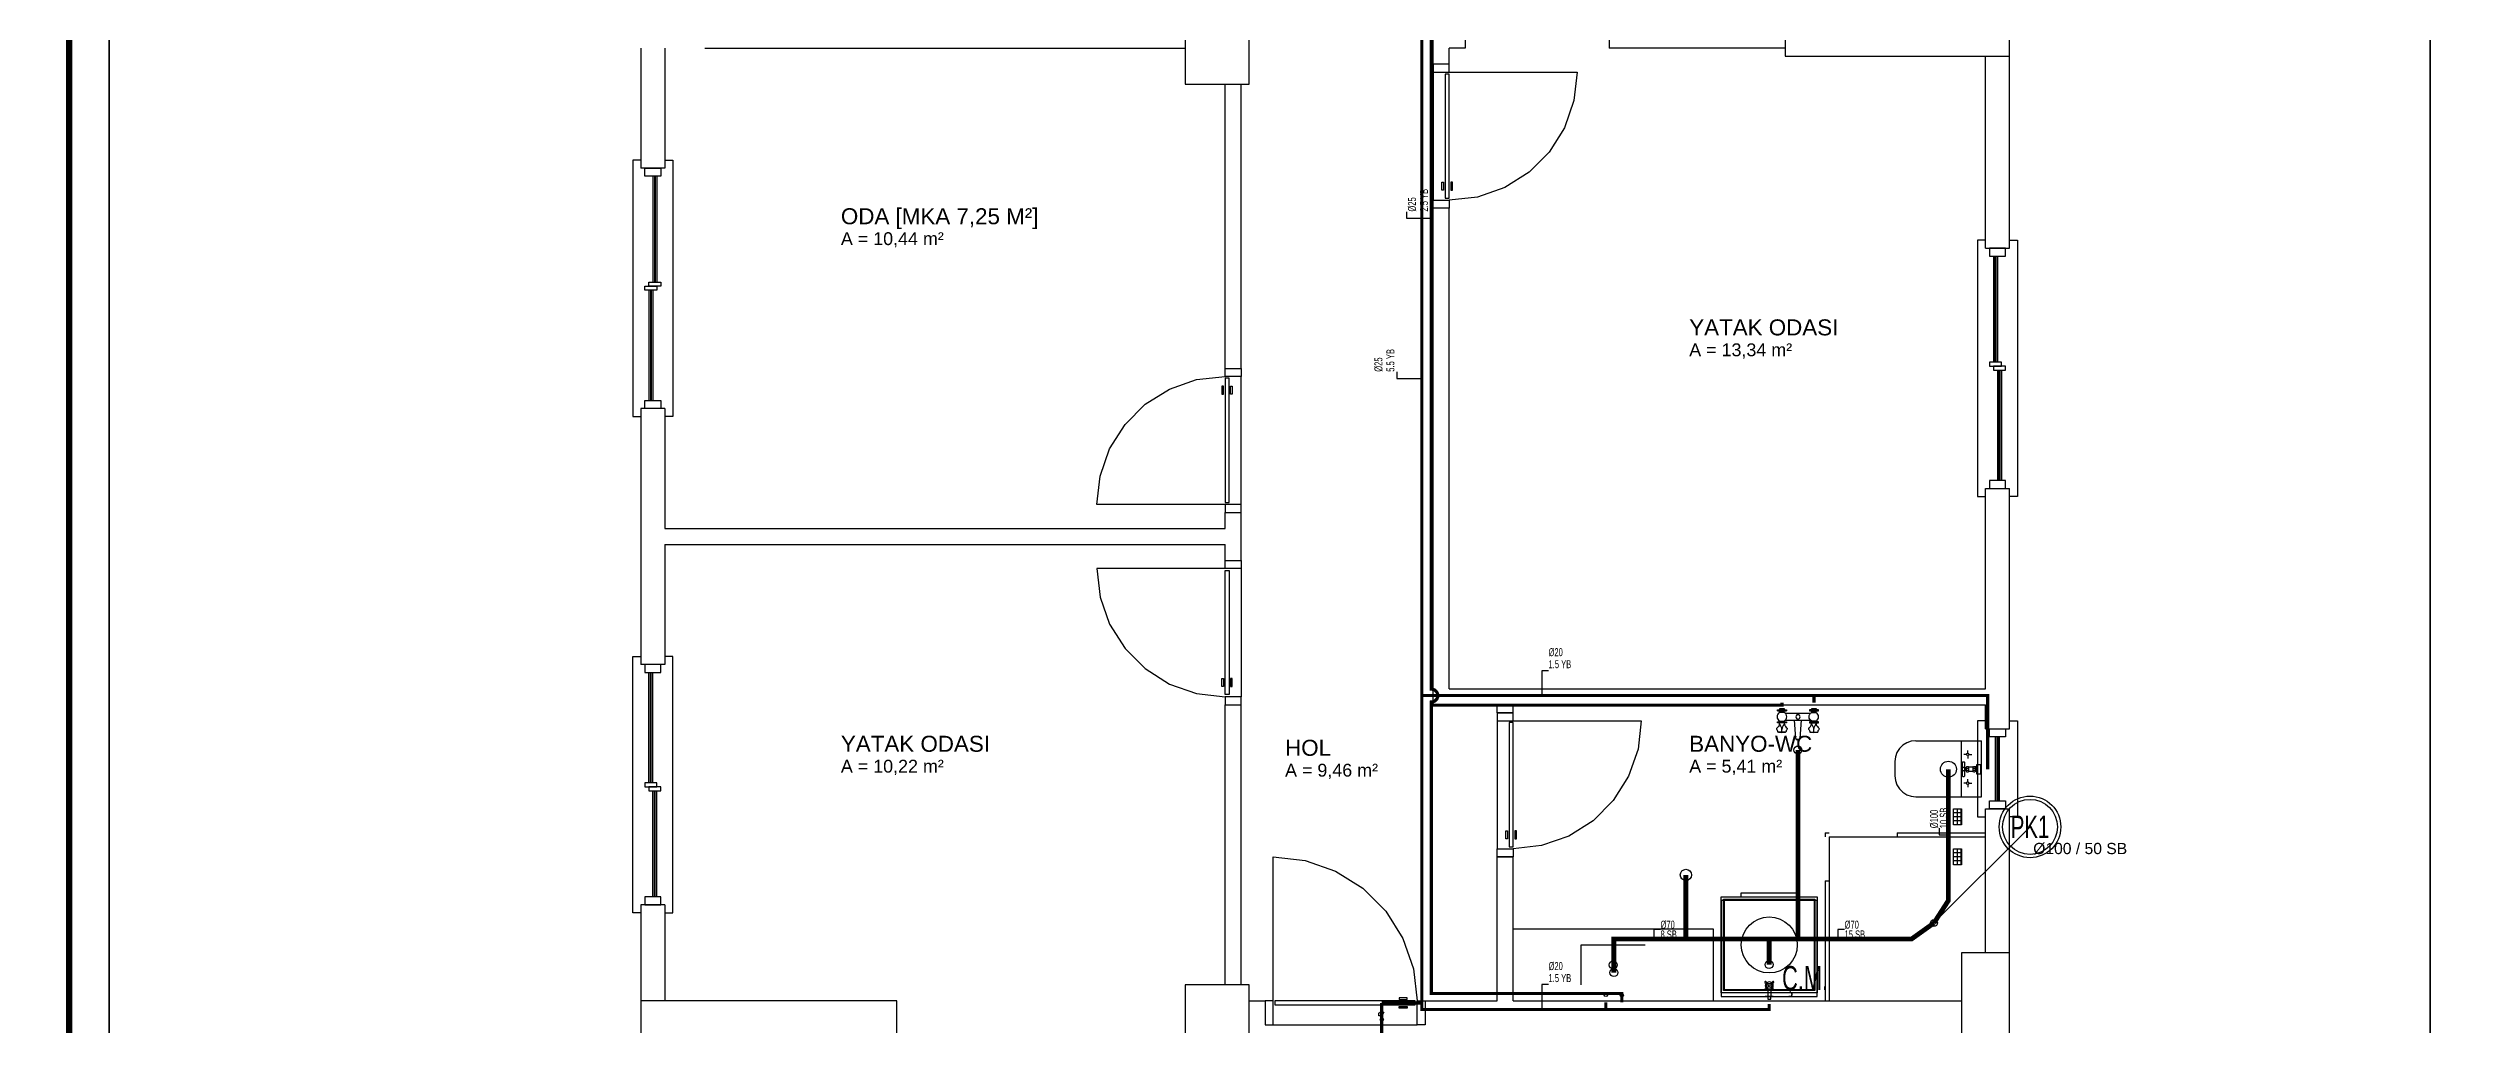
# Model space of a CAD drawing. Header units: centimetres. Extents: x -3952 to 14132, y 6348 to 11752.
# Drawn here: x 4487 to 5987, y 10096 to 10706 of the extents above; entities that cross this region are included whole.
import ezdxf
from ezdxf.enums import TextEntityAlignment as Align

# ---------------------------------------------------------------- set-up
doc = ezdxf.new("R2010")
doc.units = ezdxf.units.CM
for name, pattern in [('BASMA HATTI', [31, 25, -6]), ('DASHED', [18, 12, -6]), ('PIS', [38, 30, -8])]:
    doc.linetypes.add(name, pattern=pattern)
for name, color, linetype in [('MD-YUK-BIRIMI', 7, 'Continuous'), ('MIMARI', 8, 'Continuous'), ('MIMARI-KOLON', 8, 'Continuous'), ('MIMARI-TEFRIS', 9, 'Continuous'), ('MIMARI-YAZI', 8, 'Continuous'), ('MTY-PAFTA', 7, 'Continuous'), ('MTY-PIS-SU-BORUSU', 6, 'PIS'), ('MTY-PISSU-CAP', 211, 'Continuous'), ('MTY-PISSU-KOLON', 211, 'DASHED'), ('MTY-PISSU-KOLONNO', 211, 'Continuous'), ('MTY-SICAKSU-BORU', 1, 'BASMA HATTI'), ('MTY-SOGUKSU-BORU', 5, 'Continuous'), ('MTY-TEFRIS', 15, 'Continuous'), ('MTY-TEMIZSU-CAP', 101, 'Continuous'), ('MTY-VANA', 1, 'Continuous'), ('MTY-YUK-BIRIMI', 7, 'Continuous')]:
    doc.layers.add(name, color=color, linetype=linetype)
doc.layers.add('ROTAS-PAFTA-SINIRI', color=8, linetype='Continuous', plot=False)
doc.styles.add('ANOTATIVO', font='arial.ttf')
doc.styles.add('MTY_CAP', font='wturkce.SHX', dxfattribs={"width": 0.65, "height": 20})
doc.styles.add('MTYCAPLT', font='arial.ttf', dxfattribs={"width": 0.65, "height": 1})
doc.styles.add('ROTAS', font='arial.ttf')

# ---------------------------------------------------------------- blocks, each defined once
blk = doc.blocks.new('ROTAS_PAFTA')
blk.add_lwpolyline([(0, 0), (1, 0), (1, 1), (0, 1)], close=True)
blk = doc.blocks.new('LAVABO1')
at = {"layer": 'MTY-TEFRIS', "color": 6}
blk.add_circle((0, 15), 2.5, dxfattribs=at)
at = {"layer": 'MTY-TEFRIS', "color": 3, "ltscale": 10}
blk.add_circle((-5, 1), 1, dxfattribs=at)
at = {"layer": 'MTY-TEFRIS', "color": 1, "ltscale": 10}
blk.add_circle((5, 1), 1, dxfattribs=at)
at = {"layer": 'MD-YUK-BIRIMI', "color": 6, "style": 'MTYCAPLT', "width": 0.65}
for tag, p in [('PSCP_001', (-1.3, 17)), ('PS_001', (-0.6, 14.5))]:
    blk.add_attdef(tag, p, '', height=1, dxfattribs=at)
at = {"layer": 'MD-YUK-BIRIMI', "color": 3, "style": 'MTYCAPLT', "width": 0.65}
for tag, p in [('SOCP_001', (-6.3, -0.5)), ('SO_001', (-5.7, 0.5))]:
    blk.add_attdef(tag, p, '', height=1, dxfattribs=at)
at = {"layer": 'MD-YUK-BIRIMI', "color": 1, "style": 'MTYCAPLT', "width": 0.65}
for tag, p in [('SCCP_001', (3.7, -0.5)), ('SC_001', (4.4, 0.5))]:
    blk.add_attdef(tag, p, '', height=1, dxfattribs=at)
blk = doc.blocks.new('CAMASIR MAKINASI1')
at = {"layer": 'MTY-TEFRIS'}
for p, q in [((-0.9, 0), (-0.9, -1.5)), ((-0.9, -1.5), (1.1, -1.5)), ((1.1, -1.5), (1.1, 0))]:
    blk.add_line(p, q, dxfattribs=at)
for points in [[(-30, 0), (30, 0), (30, 60), (-30, 60)], [(2.5, 0.4), (2.5, 0), (-2.5, 0), (-2.5, 0.4)]]:
    blk.add_lwpolyline(points, close=True, dxfattribs=at)
for points in [[(-1.8, 8.2, 0.414214), (-1.4, 8.2), (-1.3, 8.2, 0.414214), (-1.3, 8.7), (-2.1, 9.4, 0.414214), (-2.5, 9.4), (-2.6, 9.3, 0.414214), (-2.6, 8.9)], [(-1.8, 5.3, -0.414214), (-1.4, 5.3), (-1.3, 5.2, -0.414214), (-1.3, 4.8), (-2.1, 4, -0.414214), (-2.5, 4), (-2.6, 4.1, -0.414214), (-2.6, 4.6)], [(1.5, 8.7, 0.414214), (1.5, 8.2), (1.6, 8.2, 0.414214), (2, 8.2), (2.8, 8.9, 0.414214), (2.8, 9.3), (2.7, 9.4, 0.414214), (2.3, 9.4)], [(1.5, 4.8, -0.414214), (1.5, 5.2), (1.6, 5.3, -0.414214), (2, 5.3), (2.8, 4.6, -0.414214), (2.8, 4.1), (2.7, 4, -0.414214), (2.3, 4)]]:
    blk.add_lwpolyline(points, format="xyb", close=True, dxfattribs=at)
for points in [[(-1.5, 8.1), (-1.1, 7.7)], [(-1.5, 5.3), (-1.1, 5.7)], [(-1.3, 8.3), (-0.9, 7.9)], [(-1.3, 5.2), (-0.9, 5.6)], [(-0.9, 4.4), (-0.9, 0.4)], [(1.5, 8.3), (1.1, 7.9)], [(1.5, 5.2), (1.1, 5.6)], [(1.1, 4.4), (1.1, 0.4)], [(1.6, 8.1), (1.3, 7.7)], [(1.6, 5.3), (1.3, 5.7)]]:
    blk.add_lwpolyline(points, dxfattribs=at)
at = {"layer": 'MTY-TEFRIS', "color": 6}
blk.add_circle((0, 20), 2.5, dxfattribs=at)
at = {"layer": 'MTY-TEFRIS'}
for radius in [1.54, 0.581]:
    blk.add_circle((0.1, 6.7), radius, dxfattribs=at)
for start, end in [(143.134, 216.8657), (53.1342, 126.866), (233.1342, 306.8659), (323.1339, 36.8659)]:
    blk.add_arc((0.1, 6.7), 2.51, start, end, dxfattribs=at)
at = {"layer": 'MD-YUK-BIRIMI', "color": 6, "style": 'MTYCAPLT', "width": 0.65}
for tag, p in [('PSCP_001', (-1.3, 22)), ('PS_001', (-0.6, 19.5))]:
    blk.add_attdef(tag, p, '', height=1, dxfattribs=at)
at = {"layer": 'MD-YUK-BIRIMI', "color": 3, "style": 'MTYCAPLT', "width": 0.65}
for tag, p in [('SO_001', (-0.7, -0.5)), ('SOCP_001', (-1.2, -2))]:
    blk.add_attdef(tag, p, '', height=1, dxfattribs=at)
at = {"layer": 'MTY-TEFRIS', "color": 15, "style": 'MTYCAPLT', "width": 0.65}
blk.add_text('Ç.M.', height=15, dxfattribs=at).set_placement((8.1, 11.6), align=Align.MIDDLE_LEFT)
blk = doc.blocks.new('KLOZET1')
at = {"layer": 'MTY-TEFRIS', "color": 15}
blk.add_lwpolyline([(-3.9, 11.4, 0.414214), (-4.5, 10.8), (-4.5, 10.3, 0.414214), (-3.9, 9.7), (3.9, 9.7, 0.414214), (4.5, 10.3), (4.5, 10.8, 0.414214), (3.9, 11.4)], format="xyb", close=True, dxfattribs=at)
for points in [[(3, 0), (-3, 0), (-3, 2.3), (3, 2.3)], [(-0.8, 11.5), (0.8, 11.5), (0.8, 12), (-0.8, 12)], [(-0.8, 8.9), (0.8, 8.9), (0.8, 9.7), (-0.8, 9.7)]]:
    blk.add_lwpolyline(points, close=True, dxfattribs=at)
for points in [[(-1.6, 8.6), (-1.6, 7.5)], [(-1.6, 4.4), (-1.6, 3.4)], [(-1.3, 3.2), (-1.3, 2.3), (1.4, 2.3), (1.4, 3.2)], [(-1.2, 7.2), (-1.2, 4.8)], [(1.1, 8.9), (-1.1, 8.9)], [(-1.1, 7.3), (1.1, 7.3)], [(1.1, 4.7), (-1.1, 4.7)], [(-1.1, 3.1), (1.1, 3.1)], [(-0.5, 8.6), (-0.5, 7.5)], [(-0.5, 4.4), (-0.5, 3.4)], [(0.6, 8.6), (0.6, 7.5)], [(0.6, 4.4), (0.6, 3.4)], [(1.3, 4.8), (1.3, 5.2), (1.3, 7.2)], [(1.7, 8.6), (1.7, 7.5)], [(1.7, 4.4), (1.7, 3.4)]]:
    blk.add_lwpolyline(points, dxfattribs=at)
at = {"layer": 'MTY-TEFRIS', "color": 15, "elevation": 0}
for points in [[(-1, 10.3), (-1, 10.8, -0.414214), (-0.4, 11.4)], [(1, 10.3), (1, 10.8, 0.414214), (0.4, 11.4)]]:
    blk.add_lwpolyline(points, format="xyb", dxfattribs=at)
at = {"layer": 'MTY-TEFRIS', "color": 6}
blk.add_circle((0, 20), 5, dxfattribs=at)
at = {"layer": 'MTY-TEFRIS', "color": 15}
for centre, radius, start, end in [((-1.1, 8.1), 0.734, 41.7592, 138.241), ((-1.1, 8), 0.734, 221.7593, 318.2408), ((-1.1, 4), 0.734, 41.7592, 138.241), ((-1.1, 3.8), 0.734, 221.7593, 318.2408), ((-0.4, 10.3, 0), 0.641, 179.9998, 270.0001), ((0, 8.1), 0.734, 41.7592, 138.241), ((0, 8), 0.734, 221.7593, 318.2408), ((0, 4), 0.734, 41.7592, 138.241), ((0, 3.8), 0.734, 221.7593, 318.2408), ((0.4, 10.3, 0), 0.641, 270.0001, 0), ((1.1, 8.1), 0.734, 41.7592, 138.241), ((1.1, 8), 0.734, 221.7593, 318.2408), ((1.1, 4), 0.734, 41.7592, 138.241), ((1.1, 3.8), 0.734, 221.7593, 318.2408)]:
    blk.add_arc(centre, radius, start, end, dxfattribs=at)
at = {"layer": 'MD-YUK-BIRIMI', "color": 6, "style": 'MTYCAPLT', "width": 0.65}
for tag, p in [('PSCP_001', (-1.3, 24.5)), ('PS_001', (-0.6, 19.5))]:
    blk.add_attdef(tag, p, '', height=1, dxfattribs=at)
at = {"layer": 'MD-YUK-BIRIMI', "color": 3, "style": 'MTYCAPLT', "width": 0.65}
for tag, p in [('SOCP_001', (-1.3, 1.8)), ('SO_001', (-0.7, -0.5))]:
    blk.add_attdef(tag, p, '', height=1, dxfattribs=at)
blk = doc.blocks.new('DUS TEKNESI1')
at = {"layer": 'MTY-TEFRIS'}
for points in [[(0, 18.4), (-0.6, 18.4, 0.391322), (-1.3, 17.8), (-2.2, 6.3)], [(0, 18.4), (0.6, 18.4, -0.391322), (1.3, 17.8), (2.2, 6.3)], [(-10, 13.9), (-10, 12.2, -0.146062), (-11.3, 8.9, 0.113221), (-13.3, 11.5, -0.416893), (-13.3, 12)], [(-6.7, 12, -0.17585), (-7.5, 13.9), (-12.5, 13.9, -0.17585), (-13.3, 12)], [(-12.8, 0.5), (-12.8, 0), (-10, 0), (-7.2, 0), (-7.2, 0.5, 0.153746), (-12.8, 0.5), (-10, 0.5), (-7.2, 0.5)], [(-8.6, 6.9, -0.601952), (-8.6, 1.6), (-8.6, 0.8)], [(6.7, 12, 0.17585), (7.5, 13.9), (12.5, 13.9, 0.17585), (13.3, 12)], [(8.6, 6.9, 0.601952), (8.6, 1.6), (11.4, 1.6, 0.601952), (11.4, 6.9)], [(12.8, 0.5), (12.8, 0), (10, 0), (7.2, 0), (7.2, 0.5, -0.153746), (12.8, 0.5), (10, 0.5), (7.2, 0.5)], [(10, 13.9), (10, 12.2, 0.146062), (11.3, 8.9, -0.113221), (13.3, 11.5)]]:
    blk.add_lwpolyline(points, format="xyb", dxfattribs=at)
for points in [[(-12.8, 7.5), (-10, 7.5), (-7.2, 7.5), (-7.2, 8), (-10, 8), (-12.8, 8)], [(-8.6, 0), (-8.6, -1), (-11.4, -1), (-11.4, 0)], [(12.8, 7.5), (10, 7.5), (7.2, 7.5), (7.2, 8), (10, 8), (12.8, 8)], [(11.4, 0), (11.4, -1), (8.6, -1), (8.6, 0)]]:
    blk.add_lwpolyline(points, close=True, dxfattribs=at)
for points in [[(-11.6, 9.5), (-11.6, 8)], [(-11.4, 7.5), (-11.4, 6.9), (-8.6, 6.9)], [(-8.6, 1.6), (-11.4, 1.6), (-11.4, 0.8)], [(-8.6, 7.5), (-8.6, 6.9)], [(-8.4, 9.5), (-8.4, 8)], [(7.8, 6.3), (-7.8, 6.3)], [(-7.8, 2.3), (7.8, 2.3)], [(8.4, 9.5), (8.4, 8)], [(11.4, 7.5), (11.4, 6.9), (8.6, 6.9)], [(8.6, 7.5), (8.6, 6.9)], [(8.6, 1.6), (8.6, 0.8)], [(11.4, 1.6), (11.4, 0.8)], [(11.6, 9.5), (11.6, 8)]]:
    blk.add_lwpolyline(points, dxfattribs=at)
at = {"layer": 'MTY-TEFRIS', "color": 6}
blk.add_circle((0, 25), 2.5, dxfattribs=at)
at = {"layer": 'MTY-TEFRIS'}
for centre, radius, start, end in [((0, 17.2), 1.6, 330.6975, 209.3026), ((-10, 4.3), 2.96, 117.9084, 242.0919), ((-10, 2.2), 11.8, 79.4131, 100.5868), ((-3.8, 12.8), 6.25, 185.208, 218.4476), ((-2, 5.9), 7.27, 130.2551, 156.0938), ((-6.9, 11.7), 0.344, 310.5655, 41.0891), ((0, 4.3), 1.37, 90.0002, 270.0001), ((0, 4.3), 1.37, 270.0001, 90.0002), ((6.9, 11.7), 0.344, 138.9108, 229.4346), ((2, 5.9), 7.27, 23.9063, 49.7447), ((10, 2.2), 11.8, 79.4131, 100.5868), ((3.8, 12.8), 6.25, 321.5525, 354.7921), ((13.1, 11.7), 0.344, 310.5655, 41.0891)]:
    blk.add_arc(centre, radius, start, end, dxfattribs=at)
at = {"layer": 'MD-YUK-BIRIMI', "color": 6, "style": 'MTYCAPLT', "width": 0.65}
for tag, p in [('PSCP_001', (-1.3, 27)), ('PS_001', (-0.6, 24.5))]:
    blk.add_attdef(tag, p, '', height=1, dxfattribs=at)
at = {"layer": 'MD-YUK-BIRIMI', "color": 3, "style": 'MTYCAPLT', "width": 0.65}
for tag, p in [('SO_001', (-10.7, -0.5)), ('SOCP_001', (-11.3, -1.5))]:
    blk.add_attdef(tag, p, '', height=1, dxfattribs=at)
at = {"layer": 'MD-YUK-BIRIMI', "color": 1, "style": 'MTYCAPLT', "width": 0.65}
for tag, p in [('SC_001', (9.4, -0.5)), ('SCCP_001', (8.7, -1.5))]:
    blk.add_attdef(tag, p, '', height=1, dxfattribs=at)
blk = doc.blocks.new('YER SUZGECI DN501')
at = {"layer": 'MTY-TEFRIS', "color": 6}
blk.add_circle((0, 0), 3.5, dxfattribs=at)
at = {"layer": 'MD-YUK-BIRIMI', "color": 6, "style": 'MTYCAPLT', "width": 0.65}
for tag, p in [('PSCP_001', (-1.3, 0.7)), ('PS_001', (-0.6, -0.5))]:
    blk.add_attdef(tag, p, '', height=1, dxfattribs=at)
blk = doc.blocks.new('MTY-PIS SU CAP SB')
at = {"layer": 'MTY-PISSU-CAP'}
for p, q in [((0.83, 1.17), (0, 1.17)), ((0, 1.17), (0, 0))]:
    blk.add_line(p, q, dxfattribs=at)
at = {"layer": 'MTY-PISSU-CAP', "style": 'MTY_CAP', "width": 0.65}
blk.add_attdef('PSCP_001', (0.83, 1.29), '', height=1, dxfattribs=at)
at = {"layer": 'MTY-YUK-BIRIMI', "color": 211, "style": 'MTY_CAP', "width": 0.65}
blk.add_attdef('PS_001', (0.83, 0.07), '', height=1, dxfattribs=at)
blk = doc.blocks.new('MTY-PIS SU KOLON')
at = {"layer": 'MTY-PISSU-KOLON', "linetype": 'Continuous', "lineweight": -3}
blk.add_hatch(color=256, dxfattribs=at).paths.add_polyline_path([(-2.7, -0.1, 0.848135), (0, -0.1, -0.848135), (2.7, -0.1, 0.414214), (0, 2.6, 0.414214)])
blk.add_circle((0, 0), 3.5, dxfattribs=at)
blk = doc.blocks.new('MTY-KOLON NO PIS SU')
at = {"color": 6, "linetype": 'Continuous', "ltscale": 100}
blk.add_circle((0, 0), 27.5, dxfattribs=at)
at = {"color": 7, "linetype": 'Continuous', "ltscale": 100}
blk.add_circle((0, 0), 24.5, dxfattribs=at)
at = {"style": 'ANOTATIVO', "width": 0.65}
blk.add_attdef('K', text='', height=20, dxfattribs=at).set_placement((0, 0), align=Align.MIDDLE_CENTER)
blk = doc.blocks.new('MTY-KURESEL VANA')
at = {"layer": 'MTY-VANA'}
for p, q in [((0, 0), (0, 8)), ((0, 8), (8, 8))]:
    blk.add_line(p, q, dxfattribs=at)
blk.add_lwpolyline([(-10, 5), (-10, -5), (10, 5), (10, -5), (-10, 5)], dxfattribs=at)
at = {"layer": 'MTY-VANA', "style": 'MTYCAPLT', "width": 0.65}
blk.add_attdef('CAP', text='', height=10, dxfattribs=at).set_placement((-1.1, 0), align=Align.CENTER)
blk = doc.blocks.new('MTY-TEMIZ SU CAP MB')
at = {"layer": 'MTY-TEMIZSU-CAP'}
for p, q in [((0.83, 3.1), (0, 3.1)), ((0, 3.1), (0, 0))]:
    blk.add_line(p, q, dxfattribs=at)
at = {"layer": 'MTY-TEMIZSU-CAP', "style": 'MTY_CAP', "width": 0.65}
for tag, p in [('SOCP_001', (0.83, 4.92)), ('SCCP_001', (0.83, 1.92))]:
    blk.add_attdef(tag, p, '', height=1, dxfattribs=at)
at = {"layer": 'MTY-YUK-BIRIMI', "color": 101, "style": 'MTY_CAP', "width": 0.65}
for tag, p in [('SO_001', (0.83, 3.42)), ('SC_001', (0.83, 0.42))]:
    blk.add_attdef(tag, p, '', height=1, dxfattribs=at)

msp = doc.modelspace()

# ---------------------------------------------------------------- linework, layer by layer
at = {"layer": 'MIMARI'}
for p, q in [((5352.1, 10696.3), (5352.1, 10841.3)), ((5372.1, 10716.3), (5372.1, 10706.3)), ((5462.1, 10716.3), (5462.1, 10706.3)), ((4857.1, 10706.3), (4857.1, 10631.3)), ((4872.1, 10706.3), (4872.1, 10631.3)), ((4897.1, 10706.3), (5197.1, 10706.3)), ((5362.1, 10696.3), (5352.1, 10696.3)), ((5362.1, 10696.3), (5362.1, 10706.3)), ((5362.1, 10696.3), (5362.1, 10706.3)), ((5372.1, 10706.3), (5362.1, 10706.3)), ((5572.1, 10706.3), (5462.1, 10706.3)), ((5697.1, 10581.3), (5697.1, 10701.3)), ((5712.1, 10581.3), (5712.1, 10701.3)), ((5222.1, 10506.3), (5222.1, 10683.8)), ((5232.1, 10506.3), (5232.1, 10683.8)), ((5352.1, 10691.3), (5352.1, 10611.3)), ((5362.1, 10691.3), (5442.1, 10691.3)), ((4872.1, 10631.3), (4857.1, 10631.3)), ((4864.6, 10626.3), (4864.6, 10560.1)), ((4865.6, 10626.3), (4865.6, 10560.1)), ((4866.1, 10626.3), (4866.1, 10560.1)), ((4867.1, 10626.3), (4867.1, 10560.1)), ((5352.1, 10296.3), (5352.1, 10606.3)), ((5362.1, 10606.3), (5352.1, 10606.3)), ((5362.1, 10306.3), (5362.1, 10606.3)), ((5697.1, 10581.3), (5712.1, 10581.3)), ((5702.1, 10576.3), (5702.1, 10510.1)), ((5703.1, 10576.3), (5703.1, 10510.1)), ((5703.6, 10576.3), (5703.6, 10510.1)), ((5704.6, 10576.3), (5704.6, 10510.1)), ((4862.1, 10555.1), (4862.1, 10486.3)), ((4863.1, 10555.1), (4863.1, 10486.3)), ((4863.6, 10555.1), (4863.6, 10486.3)), ((4864.6, 10555.1), (4864.6, 10486.3)), ((5222.1, 10506.3), (5232.1, 10506.3)), ((5232.1, 10421.3), (5232.1, 10501.3)), ((5704.6, 10505.1), (5704.6, 10436.3)), ((5705.6, 10505.1), (5705.6, 10436.3)), ((5706.1, 10505.1), (5706.1, 10436.3)), ((5707.1, 10505.1), (5707.1, 10436.3)), ((4872.1, 10481.3), (4857.1, 10481.3)), ((4857.1, 10481.3), (4857.1, 10321.3)), ((4872.1, 10481.3), (4872.1, 10406.3)), ((5697.1, 10306.3), (5697.1, 10431.3)), ((5697.1, 10431.3), (5712.1, 10431.3)), ((5712.1, 10281.3), (5712.1, 10431.3)), ((5222.1, 10421.3), (5142.1, 10421.3)), ((5222.1, 10406.3), (5222.1, 10416.3)), ((5222.1, 10416.3), (5232.1, 10416.3)), ((5232.1, 10386.3), (5232.1, 10416.3)), ((4872.1, 10406.3), (5222.1, 10406.3)), ((4872.1, 10396.3), (5222.1, 10396.3)), ((4872.1, 10396.3), (4872.1, 10321.3)), ((5222.1, 10386.3), (5222.1, 10396.3)), ((5222.1, 10381.3), (5142.1, 10381.3)), ((5222.1, 10386.3), (5232.1, 10386.3)), ((5232.1, 10381.3), (5232.1, 10301.3)), ((4872.1, 10321.3), (4857.1, 10321.3)), ((4862.1, 10247.6), (4862.1, 10316.3)), ((4863.1, 10247.6), (4863.1, 10316.3)), ((4863.6, 10247.6), (4863.6, 10316.3)), ((4864.6, 10247.6), (4864.6, 10316.3)), ((5362.1, 10306.3), (5697.1, 10306.3)), ((5222.1, 10121.3), (5222.1, 10296.3)), ((5222.1, 10296.3), (5232.1, 10296.3)), ((5232.1, 10121.3), (5232.1, 10296.3)), ((5352.1, 10296.3), (5392.1, 10296.3)), ((5392.1, 10291.3), (5392.1, 10296.3)), ((5392.1, 10291.3), (5402.1, 10291.3)), ((5402.1, 10296.3), (5697.1, 10296.3)), ((5402.1, 10291.3), (5402.1, 10296.3)), ((5697.1, 10281.3), (5697.1, 10296.3)), ((5392.1, 10286.3), (5392.1, 10206.3)), ((5402.1, 10286.3), (5482.1, 10286.3)), ((5697.1, 10281.3), (5712.1, 10281.3)), ((5703.3, 10276.3), (5703.3, 10236.3)), ((5704.3, 10276.3), (5704.3, 10236.3)), ((5704.8, 10276.3), (5704.8, 10236.3)), ((5705.8, 10276.3), (5705.8, 10236.3)), ((4864.6, 10176.3), (4864.6, 10242.6)), ((4865.6, 10176.3), (4865.6, 10242.6)), ((4866.1, 10176.3), (4866.1, 10242.6)), ((4867.1, 10176.3), (4867.1, 10242.6)), ((5697.1, 10141.3), (5697.1, 10231.3)), ((5697.1, 10231.3), (5712.1, 10231.3)), ((5712.1, 10141.3), (5712.1, 10231.3)), ((5252.1, 10111.3), (5252.1, 10201.3)), ((5392.1, 10111.3), (5392.1, 10201.3)), ((5392.1, 10201.3), (5402.1, 10201.3)), ((5402.1, 10111.3), (5402.1, 10201.3)), ((4872.1, 10171.3), (4857.1, 10171.3)), ((4857.1, 10171.3), (4857.1, 10111.3)), ((4872.1, 10171.3), (4872.1, 10111.3)), ((5237.1, 10111.3), (5247.1, 10111.3)), ((5247.1, 10111.3), (5247.1, 10096.3)), ((5347.1, 10111.3), (5347.1, 10096.3)), ((5347.1, 10111.3), (5392.1, 10111.3)), ((5402.1, 10111.3), (5682.1, 10111.3)), ((5252.1, 10096.3), (5342.1, 10096.3))]:
    msp.add_line(p, q, dxfattribs=at)
for points in [[(5362.1, 10696.3), (5352.1, 10696.3), (5352.1, 10691.3), (5362.1, 10691.3), (5362.1, 10696.3)], [(5359.6, 10690.1), (5359.6, 10612.6), (5362.1, 10612.6), (5362.1, 10690.1), (5359.6, 10690.1)], [(5442.1, 10691.3), (5440.1, 10673.5), (5434.2, 10656.6), (5424.6, 10641.4), (5412, 10628.8), (5396.8, 10619.2), (5379.9, 10613.3), (5362.1, 10611.3)], [(4857.1, 10636.3), (4852.1, 10636.3), (4852.1, 10476.3), (4857.1, 10476.3)], [(4872.1, 10636.3), (4877.1, 10636.3), (4877.1, 10476.3), (4872.1, 10476.3)], [(4859.6, 10631.3), (4869.6, 10631.3), (4869.6, 10626.3), (4859.6, 10626.3), (4859.6, 10631.3)], [(5357.6, 10622.6), (5358.6, 10622.6), (5358.6, 10617.6), (5357.6, 10617.6), (5357.6, 10622.6)], [(5364.1, 10622.6), (5363.1, 10622.6), (5363.1, 10617.6), (5364.1, 10617.6), (5364.1, 10622.6)], [(5362.1, 10606.3), (5352.1, 10606.3), (5352.1, 10611.3), (5362.1, 10611.3), (5362.1, 10606.3)], [(5697.1, 10586.3), (5692.1, 10586.3), (5692.1, 10426.3), (5697.1, 10426.3)], [(5709.6, 10581.3), (5699.6, 10581.3), (5699.6, 10576.3), (5709.6, 10576.3), (5709.6, 10581.3)], [(5712.1, 10586.3), (5717.1, 10586.3), (5717.1, 10426.3), (5712.1, 10426.3)], [(4862.1, 10560.1), (4869.6, 10560.1), (4869.6, 10557.6), (4862.1, 10557.6), (4862.1, 10560.1)], [(4859.6, 10557.6), (4867.1, 10557.6), (4867.1, 10555.1), (4859.6, 10555.1), (4859.6, 10557.6)], [(5142.1, 10421.3), (5144.1, 10439.1), (5150, 10456), (5159.6, 10471.2), (5172.2, 10483.9), (5187.4, 10493.4), (5204.3, 10499.3), (5222.1, 10501.3)], [(5222.1, 10506.3), (5232.1, 10506.3), (5232.1, 10501.3), (5222.1, 10501.3), (5222.1, 10506.3)], [(5224.6, 10422.6), (5224.6, 10500.1), (5222.1, 10500.1), (5222.1, 10422.6), (5224.6, 10422.6)], [(5707.1, 10510.1), (5699.6, 10510.1), (5699.6, 10507.6), (5707.1, 10507.6), (5707.1, 10510.1)], [(5709.6, 10507.6), (5702.1, 10507.6), (5702.1, 10505.1), (5709.6, 10505.1), (5709.6, 10507.6)], [(4859.6, 10486.3), (4869.6, 10486.3), (4869.6, 10481.3), (4859.6, 10481.3), (4859.6, 10486.3)], [(5220.1, 10490.1), (5221.1, 10490.1), (5221.1, 10495.1), (5220.1, 10495.1), (5220.1, 10490.1)], [(5226.6, 10490.1), (5225.6, 10490.1), (5225.6, 10495.1), (5226.6, 10495.1), (5226.6, 10490.1)], [(5709.6, 10436.3), (5699.6, 10436.3), (5699.6, 10431.3), (5709.6, 10431.3), (5709.6, 10436.3)], [(5222.1, 10416.3), (5232.1, 10416.3), (5232.1, 10421.3), (5222.1, 10421.3), (5222.1, 10416.3)], [(5142.1, 10381.3), (5144.1, 10363.5), (5150, 10346.6), (5159.6, 10331.4), (5172.2, 10318.8), (5187.4, 10309.2), (5204.3, 10303.3), (5222.1, 10301.3)], [(5222.1, 10386.3), (5232.1, 10386.3), (5232.1, 10381.3), (5222.1, 10381.3), (5222.1, 10386.3)], [(5224.6, 10380.1), (5224.6, 10302.6), (5222.1, 10302.6), (5222.1, 10380.1), (5224.6, 10380.1)], [(4857.1, 10166.3), (4852.1, 10166.3), (4852.1, 10326.3), (4857.1, 10326.3)], [(4859.6, 10316.3), (4869.6, 10316.3), (4869.6, 10321.3), (4859.6, 10321.3), (4859.6, 10316.3)], [(4872.1, 10166.3), (4877.1, 10166.3), (4877.1, 10326.3), (4872.1, 10326.3)], [(5220.1, 10312.6), (5221.1, 10312.6), (5221.1, 10307.6), (5220.1, 10307.6), (5220.1, 10312.6)], [(5226.6, 10312.6), (5225.6, 10312.6), (5225.6, 10307.6), (5226.6, 10307.6), (5226.6, 10312.6)], [(5222.1, 10296.3), (5232.1, 10296.3), (5232.1, 10301.3), (5222.1, 10301.3), (5222.1, 10296.3)], [(5402.1, 10291.3), (5392.1, 10291.3), (5392.1, 10286.3), (5402.1, 10286.3), (5402.1, 10291.3)], [(5399.6, 10285.1), (5399.6, 10207.6), (5402.1, 10207.6), (5402.1, 10285.1), (5399.6, 10285.1)], [(5482.1, 10286.3), (5480.1, 10268.5), (5474.2, 10251.6), (5464.6, 10236.4), (5452, 10223.8), (5436.8, 10214.2), (5419.9, 10208.3), (5402.1, 10206.3)], [(5697.1, 10286.3), (5692.1, 10286.3), (5692.1, 10226.3), (5697.1, 10226.3)], [(5699.6, 10281.3), (5709.6, 10281.3), (5709.6, 10276.3), (5699.6, 10276.3), (5699.6, 10281.3)], [(5712.1, 10286.3), (5717.1, 10286.3), (5717.1, 10226.3), (5712.1, 10226.3)], [(4859.6, 10245.1), (4867.1, 10245.1), (4867.1, 10247.6), (4859.6, 10247.6), (4859.6, 10245.1)], [(4862.1, 10242.6), (4869.6, 10242.6), (4869.6, 10245.1), (4862.1, 10245.1), (4862.1, 10242.6)], [(5699.6, 10236.3), (5709.6, 10236.3), (5709.6, 10231.3), (5699.6, 10231.3), (5699.6, 10236.3)], [(5397.6, 10217.6), (5398.6, 10217.6), (5398.6, 10212.6), (5397.6, 10212.6), (5397.6, 10217.6)], [(5404.1, 10217.6), (5403.1, 10217.6), (5403.1, 10212.6), (5404.1, 10212.6), (5404.1, 10217.6)], [(5252.1, 10201.3), (5272.1, 10199.1), (5291.1, 10192.4), (5308.2, 10181.7), (5322.5, 10167.4), (5333.2, 10150.4), (5339.8, 10131.3), (5342.1, 10111.3)], [(5402.1, 10201.3), (5392.1, 10201.3), (5392.1, 10206.3), (5402.1, 10206.3), (5402.1, 10201.3)], [(4859.6, 10171.3), (4869.6, 10171.3), (4869.6, 10176.3), (4859.6, 10176.3), (4859.6, 10171.3)], [(5247.1, 10111.3), (5247.1, 10096.3), (5252.1, 10096.3), (5252.1, 10111.3), (5247.1, 10111.3)], [(5253.3, 10108.8), (5340.8, 10108.8), (5340.8, 10111.3), (5253.3, 10111.3), (5253.3, 10108.8)], [(5330.8, 10113.3), (5330.8, 10112.3), (5335.8, 10112.3), (5335.8, 10113.3), (5330.8, 10113.3)], [(5347.1, 10111.3), (5347.1, 10096.3), (5342.1, 10096.3), (5342.1, 10111.3), (5347.1, 10111.3)], [(5330.8, 10106.8), (5330.8, 10107.8), (5335.8, 10107.8), (5335.8, 10106.8), (5330.8, 10106.8)]]:
    msp.add_lwpolyline(points, dxfattribs=at)
at = {"layer": 'MIMARI-KOLON'}
for points in [[(5237.1, 10743.8), (5197.1, 10743.8), (5197.1, 10683.8), (5237.1, 10683.8), (5237.1, 10743.8)], [(5712.1, 10736.3), (5572.1, 10736.3), (5572.1, 10701.3), (5712.1, 10701.3), (5712.1, 10736.3)], [(5682.1, 10141.3), (5682.1, 10081.3), (5712.1, 10081.3), (5712.1, 10141.3), (5682.1, 10141.3)], [(5017.1, 10111.3), (4857.1, 10111.3), (4857.1, 10081.3), (5017.1, 10081.3), (5017.1, 10111.3)], [(5237.1, 10121.3), (5197.1, 10121.3), (5197.1, 10071.3), (5237.1, 10071.3), (5237.1, 10121.3)]]:
    msp.add_lwpolyline(points, dxfattribs=at)
at = {"layer": 'MIMARI-TEFRIS'}
for p, q in [((5640.6, 10260.8), (5640.6, 10251.8)), ((5653.6, 10273.8), (5694.6, 10273.8)), ((5682.1, 10238.8), (5682.1, 10273.8)), ((5685.3, 10265.3), (5683.6, 10265.3)), ((5686.1, 10266.1), (5686.1, 10267.8)), ((5686.1, 10264.6), (5686.1, 10262.8)), ((5686.8, 10265.3), (5688.6, 10265.3)), ((5694.6, 10238.8), (5694.6, 10273.8)), ((5685.3, 10247.3), (5683.6, 10247.3)), ((5686.1, 10248.1), (5686.1, 10249.8)), ((5686.1, 10246.6), (5686.1, 10244.8)), ((5686.8, 10247.3), (5688.6, 10247.3)), ((5653.6, 10238.8), (5694.6, 10238.8)), ((5679.6, 10221.3), (5679.6, 10231.3)), ((5681.8, 10231.3), (5681.8, 10221.3)), ((5597.1, 10216.3), (5597.1, 10213.8)), ((5597.1, 10216.3), (5599.6, 10216.3)), ((5642.1, 10216.3), (5642.1, 10213.8)), ((5642.1, 10216.3), (5697.1, 10216.3)), ((5681.8, 10228.8), (5677.3, 10228.8)), ((5681.8, 10226.3), (5677.3, 10226.3)), ((5681.8, 10223.8), (5677.3, 10223.8)), ((5599.6, 10213.8), (5697.1, 10213.8)), ((5599.6, 10213.8), (5599.6, 10111.3)), ((5681.8, 10203.8), (5677.3, 10203.8)), ((5681.8, 10201.3), (5677.3, 10201.3)), ((5679.6, 10196.3), (5679.6, 10206.3)), ((5681.8, 10206.3), (5681.8, 10196.3)), ((5597.1, 10186.3), (5599.6, 10186.3)), ((5597.1, 10186.3), (5597.1, 10111.3)), ((5681.8, 10198.8), (5677.3, 10198.8))]:
    msp.add_line(p, q, dxfattribs=at)
for points in [[(5653.6, 10273.8), (5650.7, 10273.5), (5648, 10272.5), (5645.5, 10271), (5643.4, 10268.9), (5641.9, 10266.5), (5640.9, 10263.7), (5640.6, 10260.8)], [(5640.6, 10251.8), (5640.9, 10248.9), (5641.9, 10246.2), (5643.4, 10243.7), (5645.5, 10241.7), (5648, 10240.1), (5650.7, 10239.1), (5653.6, 10238.8)], [(5682.1, 10221.3), (5677.1, 10221.3), (5677.1, 10231.3), (5682.1, 10231.3), (5682.1, 10221.3)], [(5677.3, 10221.3), (5677.3, 10231.3)], [(5682.1, 10196.3), (5677.1, 10196.3), (5677.1, 10206.3), (5682.1, 10206.3), (5682.1, 10196.3)], [(5677.3, 10196.3), (5677.3, 10206.3)], [(5592.1, 10176.3), (5592.1, 10116.3), (5532.1, 10116.3), (5532.1, 10176.3), (5592.1, 10176.3)], [(5590.6, 10174.8), (5590.6, 10117.8), (5533.6, 10117.8), (5533.6, 10174.8), (5590.6, 10174.8)], [(5590.1, 10174.3), (5590.1, 10118.3), (5534.1, 10118.3), (5534.1, 10174.3), (5590.1, 10174.3)], [(5544.6, 10176.3), (5544.6, 10178.8), (5579.6, 10178.8), (5579.6, 10176.3)], [(5402.1, 10156.3), (5527.1, 10156.3), (5527.1, 10111.3)], [(5444.6, 10121.3), (5444.6, 10146.3), (5484.6, 10146.3)]]:
    msp.add_lwpolyline(points, dxfattribs=at)
for centre, radius in [((5686.1, 10265.3), 0.75), ((5686.1, 10247.3), 0.75), ((5562.1, 10146.3), 17.5), ((5464.6, 10133.8), 2.5)]:
    msp.add_circle(centre, radius, dxfattribs=at)
at = {"layer": 'MTY-PAFTA'}
for points, const_width in [([(3000, 9100), (4500, 9100), (4500, 11750), (3000, 11750)], 4), ([(4500, 9100), (6000, 9100), (6000, 11750), (4500, 11750)], 4), ([(4525, 9125), (5975, 9125), (5975, 11725), (4525, 11725)], 1)]:
    msp.add_lwpolyline(points, close=True, dxfattribs=dict(at, const_width=const_width))
at = {"layer": 'MTY-PIS-SU-BORUSU', "const_width": 3}
for points in [[(5580, 10268), (5580, 10150)], [(5674, 10256), (5674, 10174), (5665, 10160)], [(5510, 10190), (5510, 10150)], [(5465, 10129), (5465, 10150), (5651, 10150), (5665, 10160)], [(5562, 10134), (5562, 10150)]]:
    msp.add_lwpolyline(points, dxfattribs=at)
at = {"layer": 'MTY-PISSU-KOLONNO'}
msp.add_line((5665, 10160), (5725, 10220), dxfattribs=at)
at = {"layer": 'MTY-SICAKSU-BORU', "const_width": 2}
for points in [[(5351, 10842), (5351, 10306), (5352, 10305.9), (5353, 10305.5), (5353.8, 10304.8), (5354.5, 10304), (5354.9, 10303), (5355, 10302), (5354.9, 10301), (5354.5, 10300), (5353.8, 10299.2), (5353, 10298.5), (5352, 10298.1), (5351, 10298), (5351, 10296), (5570, 10296), (5570, 10297.5)], [(5351, 10296), (5351, 10116), (5470, 10116), (5470, 10110.5)]]:
    msp.add_lwpolyline(points, dxfattribs=at)
at = {"layer": 'MTY-SOGUKSU-BORU', "const_width": 2}
for points in [[(5320, 10110), (5345, 10110), (5345, 10846), (5590, 10846), (5590, 11286.9), (5600.5, 11286.9)], [(5345, 10302), (5698.5, 10302), (5698.5, 10256)], [(5590, 10302), (5590, 10297.5)], [(5292, 10010), (5320, 10010), (5320, 10090), (5320, 10110)], [(5345, 10110), (5345, 10106), (5562, 10106), (5562, 10109.5)], [(5460, 10106), (5460, 10110.5)]]:
    msp.add_lwpolyline(points, dxfattribs=at)

# ---------------------------------------------------------------- block references
at = {"layer": 'MTY-PISSU-KOLONNO'}
ref = msp.add_blockref('MTY-KOLON NO PIS SU', (5725, 10220), dxfattribs=dict(at, xscale=0.7, yscale=0.7))
ref.add_attrib('K', 'PK1', dxfattribs={"height": 14, "style": 'ANOTATIVO', "width": 0.65}).set_placement((5725, 10220), align=Align.MIDDLE_CENTER)
at = {"layer": 'MTY-TEFRIS'}
ref = msp.add_blockref('MTY-TEMIZ SU CAP MB', (5351, 10600), dxfattribs=dict(at, xscale=5, yscale=5, rotation=90))
ref.add_attrib('SCCP_001', 'Ø25', (5341.4, 10604.2), dxfattribs={"layer": 'MTY-TEMIZSU-CAP', "height": 5, "rotation": 90, "style": 'MTY_CAP', "width": 0.65})
ref.add_attrib('SC_001', '2.5 YB', (5348.9, 10604.2), dxfattribs={"layer": 'MTY-YUK-BIRIMI', "color": 101, "height": 5, "rotation": 90, "style": 'MTY_CAP', "width": 0.65})
ref = msp.add_blockref('MTY-TEMIZ SU CAP MB', (5345, 10500), dxfattribs=dict(at, xscale=5, yscale=5, rotation=90))
ref.add_attrib('SO_001', '5.5 YB', (5327.9, 10504.2), dxfattribs={"layer": 'MTY-YUK-BIRIMI', "color": 101, "height": 5, "rotation": 90, "style": 'MTY_CAP', "width": 0.65})
ref.add_attrib('SOCP_001', 'Ø25', (5320.4, 10504.2), dxfattribs={"layer": 'MTY-TEMIZSU-CAP', "height": 5, "rotation": 90, "style": 'MTY_CAP', "width": 0.65})
ref = msp.add_blockref('MTY-TEMIZ SU CAP MB', (5420, 10302), dxfattribs=dict(at, xscale=5, yscale=5))
ref.add_attrib('SO_001', '1.5 YB', (5424.2, 10319.1), dxfattribs={"layer": 'MTY-YUK-BIRIMI', "color": 101, "height": 5, "style": 'MTY_CAP', "width": 0.65})
ref.add_attrib('SOCP_001', 'Ø20', (5424.2, 10326.6), dxfattribs={"layer": 'MTY-TEMIZSU-CAP', "height": 5, "style": 'MTY_CAP', "width": 0.65})
for name, p, rotation in [('DUS TEKNESI1', (5580, 10293), 180), ('KLOZET1', (5694, 10256), 90)]:
    msp.add_blockref(name, p, dxfattribs=dict(at, rotation=rotation))
at = {"layer": 'MTY-TEFRIS', "xscale": 5, "yscale": 5, "rotation": 90}
msp.add_blockref('MTY-PIS SU CAP SB', (5674, 10215), dxfattribs=at).add_auto_attribs({'PSCP_001': 'Ø100', 'PS_001': '10 SB'})
at = {"layer": 'MTY-TEFRIS'}
for name, p in [('YER SUZGECI DN501', (5510, 10190)), ('CAMASIR MAKINASI1', (5562, 10114)), ('LAVABO1', (5465, 10114))]:
    msp.add_blockref(name, p, dxfattribs=at)
at = {"layer": 'MTY-TEFRIS', "xscale": 5, "yscale": 5}
for p, values in [((5490, 10150), {'PSCP_001': 'Ø70', 'PS_001': '8 SB'}), ((5605, 10150), {'PSCP_001': 'Ø70', 'PS_001': '15 SB'})]:
    msp.add_blockref('MTY-PIS SU CAP SB', p, dxfattribs=at).add_auto_attribs(values)
at = {"layer": 'MTY-TEFRIS', "xscale": 0.6, "yscale": 0.6}
msp.add_blockref('MTY-PIS SU KOLON', (5665, 10160), dxfattribs=at)
at = {"layer": 'MTY-TEFRIS'}
ref = msp.add_blockref('MTY-TEMIZ SU CAP MB', (5420, 10106), dxfattribs=dict(at, xscale=5, yscale=5))
ref.add_attrib('SO_001', '1.5 YB', (5424.2, 10123.1), dxfattribs={"layer": 'MTY-YUK-BIRIMI', "color": 101, "height": 5, "style": 'MTY_CAP', "width": 0.65})
ref.add_attrib('SOCP_001', 'Ø20', (5424.2, 10130.6), dxfattribs={"layer": 'MTY-TEMIZSU-CAP', "height": 5, "style": 'MTY_CAP', "width": 0.65})
at = {"layer": 'MTY-VANA', "xscale": 0.24, "yscale": 0.24, "rotation": 90}
msp.add_blockref('MTY-KURESEL VANA', (5320, 10102), dxfattribs=at)
at = {"layer": 'ROTAS-PAFTA-SINIRI', "xscale": 1500, "yscale": 2650}
for p in [(3000, 9100), (4500, 9100)]:
    msp.add_blockref('ROTAS_PAFTA', p, dxfattribs=at)

# ---------------------------------------------------------------- texts
at = {"layer": 'MIMARI-YAZI', "style": 'ROTAS'}
for s, height, p in [('ODA [MKA 7,25 M²]', 10, (4982.1, 10596.3)), ('A = 10,44 m²', 8, (4982.1, 10583.3)), ('YATAK ODASI', 10, (5512.1, 10526.9)), ('A = 13,34 m²', 8, (5512.1, 10513.9)), ('YATAK ODASI', 10, (4982.1, 10266.9)), ('BANYO-WC', 10, (5512.1, 10266.9)), ('A = 10,22 m²', 8, (4982.1, 10253.9)), ('HOL', 10, (5259.6, 10264.4)), ('A = 5,41 m²', 8, (5512.1, 10253.9)), ('A = 9,46 m²', 8, (5259.6, 10251.4))]:
    msp.add_text(s, height=height, dxfattribs=at).set_placement(p)
at = {"layer": 'MTY-PISSU-CAP', "style": 'ROTAS'}
msp.add_text('Ø100 / 50 SB', height=7, dxfattribs=at).set_placement((5727, 10203))

doc.saveas('drawing.dxf')
